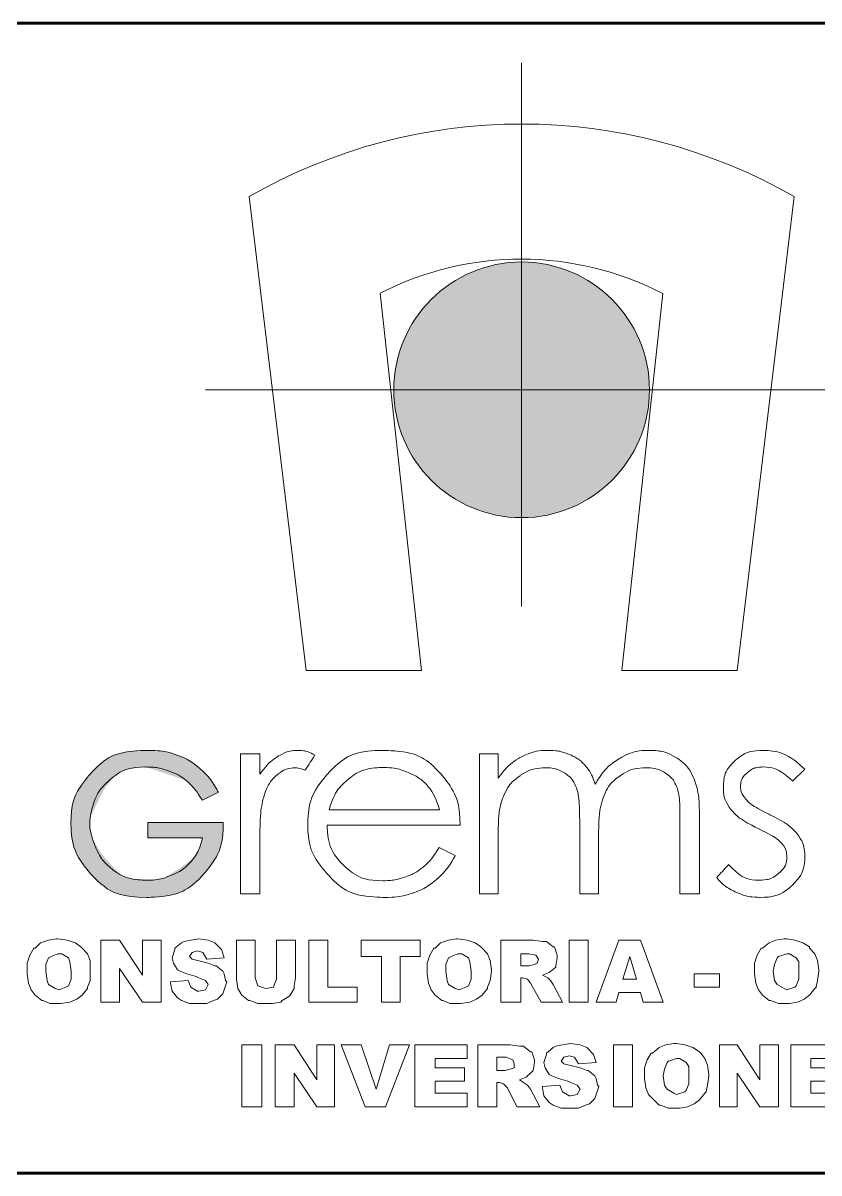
# Model space of a CAD drawing. Header units: inches. Extents: x 140 to 978, y -82 to 38.
# Drawn here: x 972.682 to 974.652, y -8.697 to -5.851 of the extents above; entities that cross this region are included whole.
import ezdxf

# ---------------------------------------------------------------- set-up
doc = ezdxf.new("R2010")
doc.units = ezdxf.units.IN
doc.header["$MEASUREMENT"] = 0
doc.layers.add('UNSAAC- ROTULO', color=7, linetype='Continuous', lineweight=60)
doc.layers.add('UNSAAC-TEXTOS', color=250, linetype='Continuous', lineweight=0)

msp = doc.modelspace()

# ---------------------------------------------------------------- hatches: boundary and pattern name
at = {"layer": 'UNSAAC-TEXTOS'}
h = msp.add_hatch(color=252, dxfattribs=at)
h.dxf.hatch_style = 1
edge = h.paths.add_edge_path()
edge.add_arc((973.9162, -6.7589), 0.3164, 0, 360)
h = msp.add_hatch(color=86, dxfattribs=at)
h.dxf.hatch_style = 1
edge = h.paths.add_edge_path()
edge.add_spline(control_points=[(972.9005, -7.6666), (972.8956, -7.669), (972.8906, -7.672), (972.8854, -7.6757)], knot_values=[0.18875, 0.18875, 0.18875, 0.18875, 0.1925, 0.1925, 0.1925, 0.1925], degree=3, periodic=0)
edge.add_spline(control_points=[(972.8854, -7.6757), (972.8784, -7.6805), (972.8712, -7.6866), (972.8634, -7.6942)], knot_values=[0.1925, 0.1925, 0.1925, 0.1925, 0.1975, 0.1975, 0.1975, 0.1975], degree=3, periodic=0)
edge.add_spline(control_points=[(972.8634, -7.6942), (972.8595, -7.698), (972.8554, -7.7022), (972.8512, -7.7068), (972.8512, -7.7068), (972.8502, -7.708), (972.8484, -7.71)], knot_values=[0.1975, 0.1975, 0.1975, 0.1975, 0.2, 0.2, 0.2, 0.205, 0.205, 0.205, 0.205], degree=3, periodic=0)
edge.add_spline(control_points=[(972.8484, -7.71), (972.8466, -7.7121), (972.8442, -7.715), (972.8413, -7.7185)], knot_values=[0.205, 0.205, 0.205, 0.205, 0.21, 0.21, 0.21, 0.21], degree=3, periodic=0)
edge.add_spline(control_points=[(972.8413, -7.7185), (972.8384, -7.7221), (972.8351, -7.7262), (972.8317, -7.7307)], knot_values=[0.21, 0.21, 0.21, 0.21, 0.215, 0.215, 0.215, 0.215], degree=3, periodic=0)
edge.add_spline(control_points=[(972.8317, -7.7307), (972.8284, -7.7352), (972.8233, -7.7425), (972.8188, -7.75), (972.8173, -7.7525)], knot_values=[0.215, 0.215, 0.215, 0.215, 0.22, 0.2225, 0.2225, 0.2225, 0.2225], degree=3, periodic=0)
edge.add_spline(control_points=[(972.8173, -7.7525), (972.8145, -7.7576), (972.8119, -7.763), (972.8097, -7.769)], knot_values=[0.2225, 0.2225, 0.2225, 0.2225, 0.2275, 0.2275, 0.2275, 0.2275], degree=3, periodic=0)
edge.add_spline(control_points=[(972.8097, -7.769), (972.8074, -7.775), (972.8056, -7.7817), (972.8042, -7.7893)], knot_values=[0.2275, 0.2275, 0.2275, 0.2275, 0.2325, 0.2325, 0.2325, 0.2325], degree=3, periodic=0)
edge.add_spline(control_points=[(972.8042, -7.7893), (972.8027, -7.797), (972.8017, -7.8058), (972.8012, -7.8159)], knot_values=[0.2325, 0.2325, 0.2325, 0.2325, 0.2375, 0.2375, 0.2375, 0.2375], degree=3, periodic=0)
edge.add_spline(control_points=[(972.8012, -7.8159), (972.801, -7.821), (972.8008, -7.8264), (972.8008, -7.8322), (972.8008, -7.8322), (972.8008, -7.8336), (972.8009, -7.836)], knot_values=[0.2375, 0.2375, 0.2375, 0.2375, 0.24, 0.24, 0.24, 0.245, 0.245, 0.245, 0.245], degree=3, periodic=0)
edge.add_spline(control_points=[(972.8009, -7.836), (972.801, -7.8383), (972.8011, -7.8417), (972.8013, -7.8458)], knot_values=[0.245, 0.245, 0.245, 0.245, 0.25, 0.25, 0.25, 0.25], degree=3, periodic=0)
edge.add_spline(control_points=[(972.8013, -7.8458), (972.8015, -7.8498), (972.8019, -7.8545), (972.8024, -7.8595)], knot_values=[0.25, 0.25, 0.25, 0.25, 0.255, 0.255, 0.255, 0.255], degree=3, periodic=0)
edge.add_spline(control_points=[(972.8024, -7.8595), (972.8029, -7.8645), (972.8039, -7.8724), (972.8054, -7.8801), (972.806, -7.8827)], knot_values=[0.255, 0.255, 0.255, 0.255, 0.26, 0.2625, 0.2625, 0.2625, 0.2625], degree=3, periodic=0)
edge.add_spline(control_points=[(972.806, -7.8827), (972.8071, -7.8879), (972.8087, -7.8931), (972.8109, -7.8986)], knot_values=[0.2625, 0.2625, 0.2625, 0.2625, 0.2675, 0.2675, 0.2675, 0.2675], degree=3, periodic=0)
edge.add_spline(control_points=[(972.8109, -7.8986), (972.8131, -7.9041), (972.8159, -7.91), (972.8196, -7.9163)], knot_values=[0.2675, 0.2675, 0.2675, 0.2675, 0.2725, 0.2725, 0.2725, 0.2725], degree=3, periodic=0)
edge.add_spline(control_points=[(972.8196, -7.9163), (972.8234, -7.9227), (972.828, -7.9296), (972.8339, -7.9374)], knot_values=[0.2725, 0.2725, 0.2725, 0.2725, 0.2775, 0.2775, 0.2775, 0.2775], degree=3, periodic=0)
edge.add_spline(control_points=[(972.8339, -7.9374), (972.8368, -7.9412), (972.84, -7.9453), (972.8436, -7.9496), (972.8436, -7.9496), (972.8447, -7.9509), (972.8467, -7.9532)], knot_values=[0.2775, 0.2775, 0.2775, 0.2775, 0.28, 0.28, 0.28, 0.285, 0.285, 0.285, 0.285], degree=3, periodic=0)
edge.add_spline(control_points=[(972.8467, -7.9532), (972.8508, -7.9578), (972.8584, -7.9662), (972.8677, -7.9749)], knot_values=[0.285, 0.285, 0.285, 0.285, 0.295, 0.295, 0.295, 0.295], degree=3, periodic=0)
edge.add_spline(control_points=[(972.8677, -7.9749), (972.8723, -7.9792), (972.8799, -7.9859), (972.888, -7.9918), (972.8908, -7.9936)], knot_values=[0.295, 0.295, 0.295, 0.295, 0.3, 0.3025, 0.3025, 0.3025, 0.3025], degree=3, periodic=0)
edge.add_spline(control_points=[(972.8908, -7.9936), (972.895, -7.9964), (972.8994, -7.999), (972.9043, -8.0014)], knot_values=[0.3025, 0.3025, 0.3025, 0.3025, 0.30625, 0.30625, 0.30625, 0.30625], degree=3, periodic=0)
edge.add_spline(control_points=[(972.9043, -8.0014), (972.9076, -8.0029), (972.9111, -8.0044), (972.9149, -8.0057)], knot_values=[0.30625, 0.30625, 0.30625, 0.30625, 0.30875, 0.30875, 0.30875, 0.30875], degree=3, periodic=0)
edge.add_spline(control_points=[(972.9149, -8.0057), (972.9205, -8.0077), (972.9268, -8.0094), (972.9339, -8.0108)], knot_values=[0.30875, 0.30875, 0.30875, 0.30875, 0.3125, 0.3125, 0.3125, 0.3125], degree=3, periodic=0)
edge.add_spline(control_points=[(972.9339, -8.0108), (972.9434, -8.0126), (972.9543, -8.0139), (972.9673, -8.0146)], knot_values=[0.3125, 0.3125, 0.3125, 0.3125, 0.3175, 0.3175, 0.3175, 0.3175], degree=3, periodic=0)
edge.add_spline(control_points=[(972.9673, -8.0146), (972.9738, -8.0149), (972.9808, -8.0151), (972.9884, -8.0151), (972.9884, -8.0151), (972.9903, -8.0151), (972.9937, -8.015)], knot_values=[0.3175, 0.3175, 0.3175, 0.3175, 0.32, 0.32, 0.32, 0.325, 0.325, 0.325, 0.325], degree=3, periodic=0)
edge.add_spline(control_points=[(972.9937, -8.015), (973.0004, -8.0148), (973.0127, -8.0143), (973.0264, -8.0127)], knot_values=[0.325, 0.325, 0.325, 0.325, 0.335, 0.335, 0.335, 0.335], degree=3, periodic=0)
edge.add_spline(control_points=[(973.0264, -8.0127), (973.0333, -8.0119), (973.0441, -8.0104), (973.0545, -8.008), (973.0579, -8.0071)], knot_values=[0.335, 0.335, 0.335, 0.335, 0.34, 0.3425, 0.3425, 0.3425, 0.3425], degree=3, periodic=0)
edge.add_spline(control_points=[(973.0579, -8.0071), (973.0631, -8.0057), (973.0682, -8.004), (973.0733, -8.0017)], knot_values=[0.3425, 0.3425, 0.3425, 0.3425, 0.34625, 0.34625, 0.34625, 0.34625], degree=3, periodic=0)
edge.add_spline(control_points=[(973.0733, -8.0017), (973.0768, -8.0003), (973.0803, -7.9986), (973.0838, -7.9966)], knot_values=[0.34625, 0.34625, 0.34625, 0.34625, 0.34875, 0.34875, 0.34875, 0.34875], degree=3, periodic=0)
edge.add_spline(control_points=[(973.0838, -7.9966), (973.0891, -7.9936), (973.0945, -7.99), (973.1002, -7.9856)], knot_values=[0.34875, 0.34875, 0.34875, 0.34875, 0.3525, 0.3525, 0.3525, 0.3525], degree=3, periodic=0)
edge.add_spline(control_points=[(973.1002, -7.9856), (973.1077, -7.9797), (973.1156, -7.9724), (973.1242, -7.9632)], knot_values=[0.3525, 0.3525, 0.3525, 0.3525, 0.3575, 0.3575, 0.3575, 0.3575], degree=3, periodic=0)
edge.add_spline(control_points=[(973.1242, -7.9632), (973.1285, -7.9586), (973.1329, -7.9535), (973.1376, -7.9479), (973.1376, -7.9479), (973.1384, -7.9469), (973.1398, -7.9452)], knot_values=[0.3575, 0.3575, 0.3575, 0.3575, 0.36, 0.36, 0.36, 0.365, 0.365, 0.365, 0.365], degree=3, periodic=0)
edge.add_spline(control_points=[(973.1398, -7.9452), (973.1426, -7.9417), (973.1476, -7.9351), (973.1529, -7.9271)], knot_values=[0.365, 0.365, 0.365, 0.365, 0.375, 0.375, 0.375, 0.375], degree=3, periodic=0)
edge.add_spline(control_points=[(973.1529, -7.9271), (973.1556, -7.9232), (973.1596, -7.9167), (973.1632, -7.9099), (973.1643, -7.9076)], knot_values=[0.375, 0.375, 0.375, 0.375, 0.38, 0.3825, 0.3825, 0.3825, 0.3825], degree=3, periodic=0)
edge.add_spline(control_points=[(973.1643, -7.9076), (973.1666, -7.9029), (973.1687, -7.898), (973.1704, -7.8923)], knot_values=[0.3825, 0.3825, 0.3825, 0.3825, 0.3875, 0.3875, 0.3875, 0.3875], degree=3, periodic=0)
edge.add_spline(control_points=[(973.1704, -7.8923), (973.1722, -7.8866), (973.1737, -7.8801), (973.1749, -7.8726)], knot_values=[0.3875, 0.3875, 0.3875, 0.3875, 0.3925, 0.3925, 0.3925, 0.3925], degree=3, periodic=0)
edge.add_spline(control_points=[(973.1749, -7.8726), (973.1761, -7.865), (973.177, -7.8563), (973.1775, -7.8461)], knot_values=[0.3925, 0.3925, 0.3925, 0.3925, 0.3975, 0.3975, 0.3975, 0.3975], degree=3, periodic=0)
edge.add_spline(control_points=[(973.1775, -7.8461), (973.1777, -7.841), (973.1779, -7.8355), (973.1779, -7.8296)], knot_values=[0.3975, 0.3975, 0.3975, 0.3975, 0.4, 0.4, 0.4, 0.4], degree=3, periodic=0)
edge.add_spline(control_points=[(973.1779, -7.8296), (973.1779, -7.8296), (973.1779, -7.8296), (972.991, -7.8296), (972.991, -7.8296)], knot_values=[0.4, 0.4, 0.4, 0.4, 0.42, 0.44, 0.44, 0.44, 0.44], degree=3, periodic=0)
edge.add_spline(control_points=[(972.991, -7.8296), (972.991, -7.8296), (972.991, -7.8296), (972.991, -7.8681), (972.991, -7.8681)], knot_values=[0.44, 0.44, 0.44, 0.44, 0.46, 0.48, 0.48, 0.48, 0.48], degree=3, periodic=0)
edge.add_spline(control_points=[(972.991, -7.8681), (972.991, -7.8681), (972.991, -7.8681), (973.1265, -7.8681), (973.1265, -7.8681), (973.1265, -7.8681), (973.1257, -7.8711), (973.1244, -7.8754)], knot_values=[0.48, 0.48, 0.48, 0.48, 0.5, 0.52, 0.52, 0.52, 0.53, 0.53, 0.53, 0.53], degree=3, periodic=0)
edge.add_spline(control_points=[(973.1195, -7.8908), (973.1214, -7.8854), (973.1232, -7.8798), (973.1244, -7.8754)], knot_values=[0.53, 0.53, 0.53, 0.53, 0.54, 0.54, 0.54, 0.54], degree=3, periodic=0)
edge.add_spline(control_points=[(973.1068, -7.9153), (973.1111, -7.9092), (973.1141, -7.9039), (973.1164, -7.8986)], knot_values=[0.545, 0.545, 0.545, 0.545, 0.555, 0.555, 0.555, 0.555], degree=3, periodic=0)
edge.add_spline(control_points=[(973.0991, -7.9252), (973.1021, -7.9216), (973.1046, -7.9183), (973.1068, -7.9153)], knot_values=[0.555, 0.555, 0.555, 0.555, 0.56, 0.56, 0.56, 0.56], degree=3, periodic=0)
edge.add_spline(control_points=[(973.0451, -7.9622), (973.0488, -7.9607), (973.0513, -7.9596), (973.0513, -7.9596), (973.0711, -7.9509), (973.087, -7.9394), (973.0991, -7.9252), (973.0991, -7.9252)], knot_values=[0.56, 0.56, 0.56, 0.56, 0.57, 0.57, 0.57, 0.59, 0.61, 0.61, 0.61, 0.61], degree=3, periodic=0)
edge.add_spline(control_points=[(973.0313, -7.9672), (973.0364, -7.9656), (973.0414, -7.9637), (973.0451, -7.9622)], knot_values=[0.61, 0.61, 0.61, 0.61, 0.62, 0.62, 0.62, 0.62], degree=3, periodic=0)
edge.add_spline(control_points=[(973.0145, -7.9711), (973.0178, -7.9707), (973.0207, -7.9701), (973.0235, -7.9694)], knot_values=[0.625, 0.625, 0.625, 0.625, 0.63, 0.63, 0.63, 0.63], degree=3, periodic=0)
edge.add_spline(control_points=[(972.978, -7.9723), (972.9845, -7.9726), (972.989, -7.9726), (972.989, -7.9726), (972.9945, -7.9726), (972.9992, -7.9725), (973.0034, -7.9722)], knot_values=[0.635, 0.635, 0.635, 0.635, 0.645, 0.645, 0.645, 0.65, 0.65, 0.65, 0.65], degree=3, periodic=0)
edge.add_spline(control_points=[(972.9481, -7.9687), (972.9502, -7.9692), (972.9605, -7.9711), (972.9714, -7.972), (972.978, -7.9723)], knot_values=[0.65, 0.65, 0.65, 0.65, 0.6525, 0.6625, 0.6625, 0.6625, 0.6625], degree=3, periodic=0)
edge.add_spline(control_points=[(972.9355, -7.965), (972.9398, -7.9667), (972.944, -7.9678), (972.9481, -7.9687)], knot_values=[0.6625, 0.6625, 0.6625, 0.6625, 0.6675, 0.6675, 0.6675, 0.6675], degree=3, periodic=0)
edge.add_spline(control_points=[(972.9217, -7.9583), (972.9266, -7.9611), (972.9311, -7.9633), (972.9355, -7.965)], knot_values=[0.6675, 0.6675, 0.6675, 0.6675, 0.6725, 0.6725, 0.6725, 0.6725], degree=3, periodic=0)
edge.add_spline(control_points=[(972.9056, -7.9473), (972.9114, -7.9518), (972.9167, -7.9554), (972.9217, -7.9583)], knot_values=[0.6725, 0.6725, 0.6725, 0.6725, 0.6775, 0.6775, 0.6775, 0.6775], degree=3, periodic=0)
edge.add_spline(control_points=[(972.8614, -7.89), (972.8622, -7.8919), (972.8627, -7.893), (972.8627, -7.893), (972.8715, -7.9127), (972.8827, -7.9283), (972.8964, -7.9399), (972.8964, -7.9399)], knot_values=[0.68, 0.68, 0.68, 0.68, 0.685, 0.685, 0.685, 0.705, 0.725, 0.725, 0.725, 0.725], degree=3, periodic=0)
edge.add_spline(control_points=[(972.8544, -7.8708), (972.8571, -7.8792), (972.8599, -7.8862), (972.8614, -7.89)], knot_values=[0.725, 0.725, 0.725, 0.725, 0.735, 0.735, 0.735, 0.735], degree=3, periodic=0)
edge.add_spline(control_points=[(972.849, -7.8506), (972.8495, -7.853), (972.851, -7.8599), (972.853, -7.8667), (972.8544, -7.8708)], knot_values=[0.735, 0.735, 0.735, 0.735, 0.7375, 0.7425, 0.7425, 0.7425, 0.7425], degree=3, periodic=0)
edge.add_spline(control_points=[(972.8473, -7.8357), (972.8474, -7.8383), (972.8476, -7.8409), (972.8479, -7.8434)], knot_values=[0.745, 0.745, 0.745, 0.745, 0.7475, 0.7475, 0.7475, 0.7475], degree=3, periodic=0)
edge.add_spline(control_points=[(972.8481, -7.8182), (972.8473, -7.8246), (972.8471, -7.8303), (972.8473, -7.8357)], knot_values=[0.7475, 0.7475, 0.7475, 0.7475, 0.7525, 0.7525, 0.7525, 0.7525], degree=3, periodic=0)
edge.add_spline(control_points=[(972.8525, -7.7968), (972.8503, -7.8047), (972.849, -7.8118), (972.8481, -7.8182)], knot_values=[0.7525, 0.7525, 0.7525, 0.7525, 0.7575, 0.7575, 0.7575, 0.7575], degree=3, periodic=0)
edge.add_spline(control_points=[(972.8918, -7.7288), (972.8903, -7.7302), (972.8895, -7.731), (972.8895, -7.731), (972.874, -7.7461), (972.8629, -7.7639), (972.8563, -7.7842), (972.8563, -7.7842)], knot_values=[0.76, 0.76, 0.76, 0.76, 0.765, 0.765, 0.765, 0.785, 0.805, 0.805, 0.805, 0.805], degree=3, periodic=0)
edge.add_spline(control_points=[(972.9068, -7.7161), (972.9002, -7.7212), (972.8947, -7.7261), (972.8918, -7.7288)], knot_values=[0.805, 0.805, 0.805, 0.805, 0.815, 0.815, 0.815, 0.815], degree=3, periodic=0)
edge.add_spline(control_points=[(972.923, -7.705), (972.921, -7.7061), (972.9155, -7.7096), (972.9101, -7.7135), (972.9068, -7.7161)], knot_values=[0.815, 0.815, 0.815, 0.815, 0.8175, 0.8225, 0.8225, 0.8225, 0.8225], degree=3, periodic=0)
edge.add_spline(control_points=[(972.9356, -7.6992), (972.9309, -7.7009), (972.9268, -7.7028), (972.923, -7.705)], knot_values=[0.8225, 0.8225, 0.8225, 0.8225, 0.8275, 0.8275, 0.8275, 0.8275], degree=3, periodic=0)
edge.add_spline(control_points=[(972.9517, -7.695), (972.9456, -7.6961), (972.9403, -7.6975), (972.9356, -7.6992)], knot_values=[0.8275, 0.8275, 0.8275, 0.8275, 0.8325, 0.8325, 0.8325, 0.8325], degree=3, periodic=0)
edge.add_spline(control_points=[(972.9733, -7.6927), (972.965, -7.6931), (972.9579, -7.6939), (972.9517, -7.695)], knot_values=[0.8325, 0.8325, 0.8325, 0.8325, 0.8375, 0.8375, 0.8375, 0.8375], degree=3, periodic=0)
edge.add_spline(control_points=[(972.9868, -7.6924), (972.9819, -7.6924), (972.9775, -7.6925), (972.9733, -7.6927)], knot_values=[0.8375, 0.8375, 0.8375, 0.8375, 0.84, 0.84, 0.84, 0.84], degree=3, periodic=0)
edge.add_spline(control_points=[(973.0411, -7.7016), (973.0235, -7.6955), (973.0054, -7.6924), (972.9868, -7.6924), (972.9868, -7.6924)], knot_values=[0.84, 0.84, 0.84, 0.84, 0.86, 0.88, 0.88, 0.88, 0.88], degree=3, periodic=0)
edge.add_spline(control_points=[(973.0861, -7.7259), (973.0737, -7.7157), (973.0587, -7.7077), (973.0411, -7.7016), (973.0411, -7.7016)], knot_values=[0.88, 0.88, 0.88, 0.88, 0.9, 0.92, 0.92, 0.92, 0.92], degree=3, periodic=0)
edge.add_spline(control_points=[(973.0861, -7.7259), (973.0861, -7.7259), (973.0984, -7.736), (973.1118, -7.7522), (973.126, -7.7747)], knot_values=[0.92, 0.92, 0.92, 0.92, 0.96, 1, 1, 1, 1], degree=3, periodic=0)
edge.add_spline(control_points=[(973.126, -7.7747), (973.126, -7.7747), (973.1359, -7.7698), (973.1458, -7.7648)], knot_values=[0, 0, 0, 0, 0.02, 0.02, 0.02, 0.02], degree=3, periodic=0)
edge.add_spline(control_points=[(973.1458, -7.7648), (973.1557, -7.7599), (973.1656, -7.7549), (973.1656, -7.7549), (973.1656, -7.7549), (973.164, -7.7519), (973.1614, -7.7475)], knot_values=[0.02, 0.02, 0.02, 0.02, 0.04, 0.04, 0.04, 0.05, 0.05, 0.05, 0.05], degree=3, periodic=0)
edge.add_spline(control_points=[(973.1614, -7.7475), (973.1589, -7.7432), (973.1556, -7.7375), (973.1521, -7.732)], knot_values=[0.05, 0.05, 0.05, 0.05, 0.06, 0.06, 0.06, 0.06], degree=3, periodic=0)
edge.add_spline(control_points=[(973.1521, -7.732), (973.1503, -7.7293), (973.1485, -7.7266), (973.1466, -7.724)], knot_values=[0.06, 0.06, 0.06, 0.06, 0.065, 0.065, 0.065, 0.065], degree=3, periodic=0)
edge.add_spline(control_points=[(973.1466, -7.724), (973.1446, -7.7213), (973.1425, -7.7186), (973.1401, -7.7158)], knot_values=[0.065, 0.065, 0.065, 0.065, 0.07, 0.07, 0.07, 0.07], degree=3, periodic=0)
edge.add_spline(control_points=[(973.1401, -7.7158), (973.1376, -7.7129), (973.1349, -7.71), (973.1317, -7.7068)], knot_values=[0.07, 0.07, 0.07, 0.07, 0.075, 0.075, 0.075, 0.075], degree=3, periodic=0)
edge.add_spline(control_points=[(973.1317, -7.7068), (973.1285, -7.7037), (973.1248, -7.7003), (973.1206, -7.6966), (973.1206, -7.6966), (973.1184, -7.6947), (973.1152, -7.6921)], knot_values=[0.075, 0.075, 0.075, 0.075, 0.08, 0.08, 0.08, 0.09, 0.09, 0.09, 0.09], degree=3, periodic=0)
edge.add_spline(control_points=[(973.1152, -7.6921), (973.1119, -7.6894), (973.1075, -7.686), (973.103, -7.6827)], knot_values=[0.09, 0.09, 0.09, 0.09, 0.1, 0.1, 0.1, 0.1], degree=3, periodic=0)
edge.add_spline(control_points=[(973.103, -7.6827), (973.1008, -7.6811), (973.0985, -7.6795), (973.096, -7.678)], knot_values=[0.1, 0.1, 0.1, 0.1, 0.105, 0.105, 0.105, 0.105], degree=3, periodic=0)
edge.add_spline(control_points=[(973.096, -7.678), (973.091, -7.6748), (973.0852, -7.6717), (973.0771, -7.6683)], knot_values=[0.105, 0.105, 0.105, 0.105, 0.115, 0.115, 0.115, 0.115], degree=3, periodic=0)
edge.add_spline(control_points=[(973.0771, -7.6683), (973.0731, -7.6666), (973.0685, -7.6648), (973.0632, -7.6628), (973.0632, -7.6628), (973.0605, -7.6619), (973.0564, -7.6605)], knot_values=[0.115, 0.115, 0.115, 0.115, 0.12, 0.12, 0.12, 0.13, 0.13, 0.13, 0.13], degree=3, periodic=0)
edge.add_spline(control_points=[(973.0564, -7.6605), (973.0524, -7.6592), (973.0468, -7.6575), (973.0412, -7.6561)], knot_values=[0.13, 0.13, 0.13, 0.13, 0.14, 0.14, 0.14, 0.14], degree=3, periodic=0)
edge.add_spline(control_points=[(973.0412, -7.6561), (973.0383, -7.6554), (973.0355, -7.6547), (973.0323, -7.6541)], knot_values=[0.14, 0.14, 0.14, 0.14, 0.145, 0.145, 0.145, 0.145], degree=3, periodic=0)
edge.add_spline(control_points=[(973.0323, -7.6541), (973.026, -7.6529), (973.0187, -7.6521), (973.0086, -7.6516)], knot_values=[0.145, 0.145, 0.145, 0.145, 0.155, 0.155, 0.155, 0.155], degree=3, periodic=0)
edge.add_spline(control_points=[(973.0086, -7.6516), (973.0035, -7.6514), (972.9977, -7.6513), (972.991, -7.6513), (972.991, -7.6513), (972.9891, -7.6513), (972.9859, -7.6514)], knot_values=[0.155, 0.155, 0.155, 0.155, 0.16, 0.16, 0.16, 0.165, 0.165, 0.165, 0.165], degree=3, periodic=0)
edge.add_spline(control_points=[(972.9859, -7.6514), (972.9795, -7.6515), (972.9677, -7.6519), (972.9546, -7.6532)], knot_values=[0.165, 0.165, 0.165, 0.165, 0.175, 0.175, 0.175, 0.175], degree=3, periodic=0)
edge.add_spline(control_points=[(972.9546, -7.6532), (972.9481, -7.6539), (972.9378, -7.6552), (972.928, -7.6571), (972.9248, -7.6579)], knot_values=[0.175, 0.175, 0.175, 0.175, 0.18, 0.1825, 0.1825, 0.1825, 0.1825], degree=3, periodic=0)
edge.add_spline(control_points=[(972.9248, -7.6579), (972.9199, -7.6591), (972.9151, -7.6605), (972.9103, -7.6623)], knot_values=[0.1825, 0.1825, 0.1825, 0.1825, 0.18625, 0.18625, 0.18625, 0.18625], degree=3, periodic=0)
edge.add_spline(control_points=[(972.9103, -7.6623), (972.9071, -7.6635), (972.9038, -7.6649), (972.9005, -7.6666)], knot_values=[0.18625, 0.18625, 0.18625, 0.18625, 0.18875, 0.18875, 0.18875, 0.18875], degree=3, periodic=0)

# ---------------------------------------------------------------- linework, layer by layer
at = {"layer": 'UNSAAC- ROTULO'}
msp.add_lwpolyline([(971.642, -5.851), (976.1903, -5.851), (976.1903, -8.6973), (971.642, -8.6973)], close=True, dxfattribs=at)
at = {"layer": 'UNSAAC-TEXTOS'}
for p, q in [((973.9162, -5.9493), (973.9162, -7.2949)), ((974.6985, -6.7589), (973.1339, -6.7589))]:
    msp.add_line(p, q, dxfattribs=at)
at = {"layer": 'UNSAAC-TEXTOS', "lineweight": 20}
msp.add_lwpolyline([(973.6685, -7.4538), (973.3828, -7.4538), (973.2419, -6.2807, -0.266421), (974.5905, -6.2807), (974.4495, -7.4538), (974.1638, -7.4538), (974.2659, -6.5208, 0.242709), (973.5663, -6.5197), (973.6685, -7.4538)], format="xyb", close=True, dxfattribs=at)
at = {"layer": 'UNSAAC-TEXTOS'}
for points in [[(972.8283, -8.1412), (972.825, -8.1379), (972.8117, -8.1279), (972.7918, -8.1213), (972.7685, -8.1179), (972.7652, -8.1179), (972.7453, -8.1213), (972.7253, -8.1279), (972.712, -8.1412), (972.7087, -8.1412), (972.6987, -8.1578), (972.6921, -8.1777), (972.6921, -8.1977), (972.6921, -8.2043), (972.6954, -8.2276), (972.7021, -8.2442), (972.712, -8.2575), (972.7286, -8.2707), (972.732, -8.2707), (972.7486, -8.2774), (972.7718, -8.2774), (972.7751, -8.2774), (972.7984, -8.2741), (972.815, -8.2674), (972.8283, -8.2575), (972.8416, -8.2408), (972.8416, -8.2375), (972.8482, -8.2209), (972.8482, -8.1977), (972.8482, -8.1943), (972.8482, -8.1711), (972.8416, -8.1545)], [(972.9213, -8.1213), (972.8748, -8.1213), (972.8748, -8.2741), (972.9213, -8.2741), (972.9213, -8.191), (972.9778, -8.2741), (973.0243, -8.2741), (973.0243, -8.1213), (972.9778, -8.1213), (972.9778, -8.2076)], [(973.1605, -8.1844), (973.1571, -8.1844), (973.1405, -8.1777), (973.114, -8.1711), (973.1007, -8.1678), (973.094, -8.1611), (973.1007, -8.1512), (973.114, -8.1478), (973.1273, -8.1512), (973.1372, -8.1678), (973.1804, -8.1644), (973.1738, -8.1445), (973.1605, -8.1312), (973.1571, -8.1279), (973.1405, -8.1213), (973.1173, -8.1179), (973.0974, -8.1213), (973.0807, -8.1246), (973.0741, -8.1279), (973.0575, -8.1412), (973.0575, -8.1445), (973.0509, -8.1644), (973.0542, -8.1777), (973.0641, -8.1943), (973.0708, -8.1977), (973.0874, -8.2043), (973.1106, -8.211), (973.1173, -8.2143), (973.1339, -8.2209), (973.1405, -8.2309), (973.1339, -8.2442), (973.1173, -8.2475), (973.114, -8.2475), (973.0974, -8.2375), (973.0907, -8.2209), (973.0475, -8.2242), (973.0475, -8.2276), (973.0509, -8.2475), (973.0641, -8.2641), (973.0741, -8.2707), (973.094, -8.2774), (973.1173, -8.2774), (973.1372, -8.2774), (973.1538, -8.2707), (973.1638, -8.2674), (973.1771, -8.2541), (973.1804, -8.2442), (973.187, -8.2242), (973.1837, -8.2209), (973.1804, -8.2043), (973.1771, -8.1977)], [(973.2568, -8.1213), (973.2103, -8.1213), (973.2103, -8.2143), (973.2103, -8.2176), (973.2136, -8.2408), (973.2236, -8.2575), (973.2402, -8.2707), (973.2435, -8.2707), (973.2634, -8.2774), (973.2668, -8.2774), (973.2867, -8.2774), (973.3, -8.2774), (973.3199, -8.2741), (973.3232, -8.2707), (973.3398, -8.2608), (973.3432, -8.2575), (973.3531, -8.2408), (973.3531, -8.2342), (973.3565, -8.2143), (973.3565, -8.1213), (973.3099, -8.1213), (973.3099, -8.2143), (973.3099, -8.2176), (973.3033, -8.2342), (973.3033, -8.2375), (973.2834, -8.2408), (973.2634, -8.2342), (973.2568, -8.2143)], [(973.5093, -8.2375), (973.4362, -8.2375), (973.4362, -8.1213), (973.3897, -8.1213), (973.3897, -8.2741), (973.5093, -8.2741)], [(973.6155, -8.1611), (973.6654, -8.1611), (973.6654, -8.1213), (973.5192, -8.1213), (973.5192, -8.1611), (973.569, -8.1611), (973.569, -8.2741), (973.6155, -8.2741)], [(973.8315, -8.1545), (973.8182, -8.1412), (973.8149, -8.1379), (973.8016, -8.1279), (973.7816, -8.1213), (973.7584, -8.1179), (973.7551, -8.1179), (973.7351, -8.1213), (973.7152, -8.1279), (973.7019, -8.1412), (973.6986, -8.1412), (973.6886, -8.1578), (973.682, -8.1777), (973.682, -8.1977), (973.682, -8.2043), (973.6853, -8.2276), (973.6919, -8.2442), (973.7019, -8.2575), (973.7185, -8.2707), (973.7218, -8.2707), (973.7385, -8.2774), (973.7617, -8.2774), (973.765, -8.2774), (973.7883, -8.2741), (973.8049, -8.2674), (973.8182, -8.2575), (973.8315, -8.2408), (973.8315, -8.2375), (973.8381, -8.2209), (973.8414, -8.1977), (973.8414, -8.1943), (973.8381, -8.1711)], [(973.9975, -8.1379), (973.9942, -8.1379), (973.9776, -8.1246), (973.9677, -8.1246), (973.9444, -8.1213), (973.8647, -8.1213), (973.8647, -8.2741), (973.9145, -8.2741), (973.9145, -8.2143), (973.9178, -8.2143), (973.9311, -8.2176), (973.9378, -8.2276), (973.9643, -8.2741), (974.0175, -8.2741), (973.9942, -8.2309), (973.9876, -8.2209), (973.9809, -8.2143), (973.9677, -8.2076), (973.9843, -8.201), (974.0009, -8.1877), (974.0009, -8.1844), (974.0042, -8.1644), (974.0042, -8.1578)], [(974.0806, -8.1213), (974.0341, -8.1213), (974.0341, -8.2741), (974.0806, -8.2741)], [(974.2101, -8.1213), (974.157, -8.1213), (974.1005, -8.2741), (974.1503, -8.2741), (974.157, -8.2508), (974.2101, -8.2508), (974.2168, -8.2741), (974.2666, -8.2741)], [(974.6287, -8.1412), (974.6287, -8.1379), (974.6121, -8.1279), (974.5921, -8.1213), (974.5722, -8.1179), (974.5656, -8.1179), (974.5456, -8.1213), (974.529, -8.1279), (974.5124, -8.1412), (974.5091, -8.1412), (974.4991, -8.1578), (974.4925, -8.1777), (974.4925, -8.1977), (974.4925, -8.2043), (974.4958, -8.2276), (974.5025, -8.2442), (974.5124, -8.2575), (974.529, -8.2707), (974.5323, -8.2707), (974.5523, -8.2774), (974.5722, -8.2774), (974.5789, -8.2774), (974.5988, -8.2741), (974.6154, -8.2674), (974.6287, -8.2575), (974.642, -8.2408), (974.6453, -8.2375), (974.6486, -8.2209), (974.6519, -8.1977), (974.6519, -8.1943), (974.6486, -8.1711), (974.642, -8.1545)], [(972.7685, -8.1545), (972.7785, -8.1545), (972.7951, -8.1644), (972.7984, -8.1744), (972.8017, -8.1977), (972.8017, -8.2176), (972.7951, -8.2342), (972.7884, -8.2375), (972.7718, -8.2442), (972.7619, -8.2408), (972.7453, -8.2309), (972.7419, -8.2209), (972.7386, -8.1977), (972.7386, -8.1811), (972.7453, -8.1644), (972.7519, -8.1611)], [(973.7351, -8.1644), (973.7418, -8.1611), (973.7584, -8.1545), (973.7683, -8.1545), (973.785, -8.1644), (973.7883, -8.1744), (973.7916, -8.1977), (973.7916, -8.2176), (973.785, -8.2342), (973.7783, -8.2375), (973.7617, -8.2442), (973.7517, -8.2408), (973.7351, -8.2309), (973.7318, -8.2209), (973.7285, -8.1977), (973.7285, -8.1811)], [(973.9145, -8.1545), (973.9344, -8.1545), (973.951, -8.1578), (973.9577, -8.1678), (973.9544, -8.1777), (973.9477, -8.1811), (973.9344, -8.1844), (973.9145, -8.1844)], [(974.1836, -8.1611), (974.2002, -8.2176), (974.167, -8.2176)], [(974.5789, -8.1545), (974.5955, -8.1644), (974.6021, -8.1744), (974.6021, -8.1977), (974.6021, -8.2176), (974.5955, -8.2342), (974.5921, -8.2375), (974.5722, -8.2442), (974.5656, -8.2408), (974.549, -8.2309), (974.5423, -8.2209), (974.539, -8.1977), (974.5423, -8.1811), (974.549, -8.1644), (974.5523, -8.1611), (974.5722, -8.1545)], [(974.4061, -8.2043), (974.343, -8.2043), (974.343, -8.2375), (974.4061, -8.2375)], [(973.2734, -8.3804), (973.2236, -8.3804), (973.2236, -8.5332), (973.2734, -8.5332)], [(973.3531, -8.3804), (973.3066, -8.3804), (973.3066, -8.5332), (973.3531, -8.5332), (973.3531, -8.4501), (973.4096, -8.5332), (973.4528, -8.5332), (973.4528, -8.3804), (973.4096, -8.3804), (973.4096, -8.4667)], [(973.5192, -8.3804), (973.4694, -8.3804), (973.5292, -8.5332), (973.579, -8.5332), (973.6388, -8.3804), (973.589, -8.3804), (973.5558, -8.49)], [(973.775, -8.4368), (973.7019, -8.4368), (973.7019, -8.4136), (973.7816, -8.4136), (973.7816, -8.3804), (973.6521, -8.3804), (973.6521, -8.5332), (973.7816, -8.5332), (973.7816, -8.4999), (973.7019, -8.4999), (973.7019, -8.47), (973.775, -8.47)], [(973.9211, -8.3837), (973.9112, -8.3837), (973.8879, -8.3804), (973.8082, -8.3804), (973.8082, -8.5332), (973.8547, -8.5332), (973.8547, -8.4734), (973.8614, -8.4734), (973.8713, -8.4767), (973.8813, -8.4867), (973.9045, -8.5332), (973.961, -8.5332), (973.9378, -8.49), (973.9311, -8.48), (973.9211, -8.4734), (973.9112, -8.4667), (973.9278, -8.4601), (973.9411, -8.4468), (973.9444, -8.4435), (973.9477, -8.4235), (973.9477, -8.4169), (973.9411, -8.397), (973.9378, -8.397)], [(974.0806, -8.4435), (974.0773, -8.4435), (974.0607, -8.4368), (974.0341, -8.4302), (974.0208, -8.4269), (974.0142, -8.4202), (974.0208, -8.4103), (974.0341, -8.4069), (974.0474, -8.4103), (974.0573, -8.4269), (974.1005, -8.4235), (974.0939, -8.4036), (974.0806, -8.3903), (974.0773, -8.387), (974.0607, -8.3804), (974.0374, -8.377), (974.0175, -8.3804), (974.0009, -8.3837), (973.9942, -8.387), (973.9776, -8.4003), (973.9776, -8.4036), (973.971, -8.4235), (973.9743, -8.4368), (973.9843, -8.4534), (973.9909, -8.4568), (974.0075, -8.4634), (974.0308, -8.47), (974.0374, -8.4734), (974.054, -8.48), (974.0607, -8.49), (974.054, -8.5033), (974.0374, -8.5066), (974.0341, -8.5066), (974.0175, -8.4966), (974.0108, -8.48), (973.9677, -8.4833), (973.9677, -8.4867), (973.971, -8.5066), (973.9843, -8.5232), (973.9942, -8.5298), (974.0142, -8.5365), (974.0374, -8.5365), (974.0573, -8.5365), (974.0739, -8.5298), (974.0839, -8.5265), (974.0972, -8.5132), (974.1005, -8.5033), (974.1072, -8.4833), (974.1038, -8.48), (974.1005, -8.4634), (974.0972, -8.4568)], [(974.1902, -8.3804), (974.1437, -8.3804), (974.1437, -8.5332), (974.1902, -8.5332)], [(974.3563, -8.397), (974.3397, -8.387), (974.3198, -8.3804), (974.2998, -8.377), (974.2932, -8.377), (974.2733, -8.3804), (974.2566, -8.387), (974.24, -8.4003), (974.2367, -8.4003), (974.2267, -8.4169), (974.2201, -8.4368), (974.2201, -8.4568), (974.2201, -8.4634), (974.2234, -8.4867), (974.2301, -8.5033), (974.2434, -8.5166), (974.2566, -8.5298), (974.26, -8.5298), (974.2799, -8.5365), (974.2998, -8.5365), (974.3065, -8.5365), (974.3264, -8.5332), (974.343, -8.5265), (974.3563, -8.5166), (974.3696, -8.4999), (974.3729, -8.4966), (974.3762, -8.48), (974.3795, -8.4568), (974.3795, -8.4534), (974.3762, -8.4302), (974.3696, -8.4136), (974.3596, -8.4003)], [(974.4493, -8.3804), (974.4061, -8.3804), (974.4061, -8.5332), (974.4493, -8.5332), (974.4493, -8.4501), (974.5058, -8.5332), (974.5523, -8.5332), (974.5523, -8.3804), (974.5058, -8.3804), (974.5058, -8.4667)], [(974.7117, -8.3804), (974.5822, -8.3804), (974.5822, -8.5332), (974.7117, -8.5332), (974.7117, -8.4999), (974.632, -8.4999), (974.632, -8.47), (974.7051, -8.47), (974.7051, -8.4368), (974.632, -8.4368), (974.632, -8.4136), (974.7117, -8.4136)], [(973.8946, -8.4169), (973.8979, -8.4269), (973.8979, -8.4368), (973.8879, -8.4402), (973.8746, -8.4435), (973.8547, -8.4435), (973.8547, -8.4103), (973.878, -8.4103)], [(974.3231, -8.4235), (974.3297, -8.4335), (974.3297, -8.4568), (974.3297, -8.4767), (974.3231, -8.4933), (974.3198, -8.4966), (974.2998, -8.5033), (974.2932, -8.4999), (974.2766, -8.49), (974.2699, -8.48), (974.2666, -8.4568), (974.2699, -8.4402), (974.2766, -8.4235), (974.2799, -8.4202), (974.2998, -8.4136), (974.3065, -8.4136)]]:
    msp.add_lwpolyline(points, close=True, dxfattribs=at)
msp.add_circle((973.9162, -6.7589), 0.3164, dxfattribs=at)
at = {"layer": 'UNSAAC-TEXTOS', "color": 86}
msp.add_open_spline([(973.126, -7.7747), (973.126, -7.7747), (973.1656, -7.7549), (973.1656, -7.7549), (973.1656, -7.7549), (973.1526, -7.7309), (973.1376, -7.7114), (973.1206, -7.6966), (973.1206, -7.6966), (973.1035, -7.6819), (973.0845, -7.6706), (973.0632, -7.6628), (973.0632, -7.6628), (973.0418, -7.6551), (973.0178, -7.6513), (972.991, -7.6513), (972.991, -7.6513), (972.9313, -7.6513), (972.8848, -7.6698), (972.8512, -7.7068), (972.8512, -7.7068), (972.8176, -7.7438), (972.8008, -7.7856), (972.8008, -7.8322), (972.8008, -7.8322), (972.8008, -7.8761), (972.8151, -7.9153), (972.8436, -7.9496), (972.8436, -7.9496), (972.8796, -7.9932), (972.9279, -8.0151), (972.9884, -8.0151), (972.9884, -8.0151), (973.0506, -8.0151), (973.1004, -7.9927), (973.1376, -7.9479), (973.1376, -7.9479), (973.164, -7.9164), (973.1775, -7.877), (973.1779, -7.8296), (973.1779, -7.8296), (973.1779, -7.8296), (972.991, -7.8296), (972.991, -7.8296), (972.991, -7.8296), (972.991, -7.8296), (972.991, -7.8681), (972.991, -7.8681), (972.991, -7.8681), (972.991, -7.8681), (973.1265, -7.8681), (973.1265, -7.8681), (973.1265, -7.8681), (973.1202, -7.892), (973.1111, -7.9109), (973.0991, -7.9252), (973.0991, -7.9252), (973.087, -7.9394), (973.0711, -7.9509), (973.0513, -7.9596), (973.0513, -7.9596), (973.0315, -7.9683), (973.0108, -7.9726), (972.989, -7.9726), (972.989, -7.9726), (972.953, -7.9726), (972.9222, -7.9618), (972.8964, -7.9399), (972.8964, -7.9399), (972.8827, -7.9283), (972.8715, -7.9127), (972.8627, -7.893), (972.8627, -7.893), (972.8475, -7.8588), (972.8446, -7.8197), (972.8563, -7.7842), (972.8563, -7.7842), (972.8629, -7.7639), (972.874, -7.7461), (972.8895, -7.731), (972.8895, -7.731), (972.9158, -7.7053), (972.9482, -7.6924), (972.9868, -7.6924), (972.9868, -7.6924), (973.0054, -7.6924), (973.0235, -7.6955), (973.0411, -7.7016), (973.0411, -7.7016), (973.0587, -7.7077), (973.0737, -7.7157), (973.0861, -7.7259), (973.0861, -7.7259), (973.0984, -7.736), (973.1118, -7.7522), (973.126, -7.7747)], degree=3, knots=[0, 0, 0, 0, 0.04, 0.04, 0.04, 0.06, 0.08, 0.08, 0.08, 0.1, 0.12, 0.12, 0.12, 0.14, 0.16, 0.16, 0.16, 0.18, 0.2, 0.2, 0.2, 0.22, 0.24, 0.24, 0.24, 0.26, 0.28, 0.28, 0.28, 0.3, 0.32, 0.32, 0.32, 0.34, 0.36, 0.36, 0.36, 0.38, 0.4, 0.4, 0.4, 0.42, 0.44, 0.44, 0.44, 0.46, 0.48, 0.48, 0.48, 0.5, 0.52, 0.52, 0.52, 0.54, 0.56, 0.56, 0.56, 0.58, 0.6, 0.6, 0.6, 0.62, 0.64, 0.64, 0.64, 0.66, 0.68, 0.68, 0.68, 0.7, 0.72, 0.72, 0.72, 0.74, 0.76, 0.76, 0.76, 0.78, 0.8, 0.8, 0.8, 0.82, 0.84, 0.84, 0.84, 0.86, 0.88, 0.88, 0.88, 0.9, 0.92, 0.92, 0.92, 0.96, 1, 1, 1, 1], dxfattribs=at)
at = {"layer": 'UNSAAC-TEXTOS'}
for points, knots in [([(973.2203, -7.6598), (973.2203, -7.6598), (973.2683, -7.6598), (973.2683, -7.6598), (973.2683, -7.6598), (973.2683, -7.6598), (973.2683, -7.7105), (973.2683, -7.7105), (973.2683, -7.7105), (973.2826, -7.6905), (973.2977, -7.6757), (973.3135, -7.6659), (973.3135, -7.6659), (973.3294, -7.6562), (973.346, -7.6513), (973.3631, -7.6513), (973.3631, -7.6513), (973.3762, -7.6513), (973.39, -7.6552), (973.4047, -7.663), (973.4047, -7.663), (973.4047, -7.663), (973.3803, -7.7005), (973.3803, -7.7005), (973.3803, -7.7005), (973.3704, -7.6965), (973.3622, -7.6944), (973.3555, -7.6944), (973.3555, -7.6944), (973.3398, -7.6944), (973.3247, -7.7005), (973.3102, -7.7127), (973.3102, -7.7127), (973.2957, -7.7249), (973.2846, -7.7439), (973.277, -7.7696), (973.277, -7.7696), (973.2712, -7.7893), (973.2683, -7.8293), (973.2683, -7.8894), (973.2683, -7.8894), (973.2683, -7.8894), (973.2683, -8.0066), (973.2683, -8.0066), (973.2683, -8.0066), (973.2683, -8.0066), (973.2203, -8.0066), (973.2203, -8.0066), (973.2203, -8.0066), (973.2203, -8.0066), (973.2203, -7.6598), (973.2203, -7.6598)], [0, 0, 0, 0, 0.071429, 0.071429, 0.071429, 0.107143, 0.142857, 0.142857, 0.142857, 0.178571, 0.214286, 0.214286, 0.214286, 0.25, 0.285714, 0.285714, 0.285714, 0.321429, 0.357143, 0.357143, 0.357143, 0.392857, 0.428571, 0.428571, 0.428571, 0.464286, 0.5, 0.5, 0.5, 0.535714, 0.571429, 0.571429, 0.571429, 0.607143, 0.642857, 0.642857, 0.642857, 0.678571, 0.714286, 0.714286, 0.714286, 0.75, 0.785714, 0.785714, 0.785714, 0.821429, 0.857143, 0.857143, 0.857143, 0.928571, 1, 1, 1, 1]), ([(973.7121, -7.8916), (973.7121, -7.8916), (973.7516, -7.9115), (973.7516, -7.9115), (973.7516, -7.9115), (973.7386, -7.9355), (973.7236, -7.955), (973.7066, -7.9698), (973.7066, -7.9698), (973.6896, -7.9845), (973.6705, -7.9958), (973.6492, -8.0036), (973.6492, -8.0036), (973.6279, -8.0113), (973.6039, -8.0151), (973.577, -8.0151), (973.577, -8.0151), (973.5174, -8.0151), (973.4709, -7.9966), (973.4373, -7.9596), (973.4373, -7.9596), (973.4037, -7.9226), (973.3869, -7.8808), (973.3869, -7.8342), (973.3869, -7.8342), (973.3869, -7.7903), (973.4012, -7.7511), (973.4296, -7.7168), (973.4296, -7.7168), (973.4656, -7.6732), (973.514, -7.6513), (973.5744, -7.6513), (973.5744, -7.6513), (973.6367, -7.6513), (973.6865, -7.6737), (973.7236, -7.7185), (973.7236, -7.7185), (973.75, -7.75), (973.7635, -7.7894), (973.764, -7.8368), (973.764, -7.8368), (973.764, -7.8368), (973.4349, -7.8368), (973.4349, -7.8368), (973.4349, -7.8368), (973.4358, -7.877), (973.4494, -7.9098), (973.4756, -7.9354), (973.4756, -7.9354), (973.5018, -7.9611), (973.5343, -7.9739), (973.5728, -7.9739), (973.5728, -7.9739), (973.5914, -7.9739), (973.6096, -7.9709), (973.6272, -7.9648), (973.6272, -7.9648), (973.6448, -7.9587), (973.6598, -7.9506), (973.6721, -7.9405), (973.6721, -7.9405), (973.6844, -7.9304), (973.6978, -7.9142), (973.7121, -7.8916)], [0, 0, 0, 0, 0.058824, 0.058824, 0.058824, 0.088235, 0.117647, 0.117647, 0.117647, 0.147059, 0.176471, 0.176471, 0.176471, 0.205882, 0.235294, 0.235294, 0.235294, 0.264706, 0.294118, 0.294118, 0.294118, 0.323529, 0.352941, 0.352941, 0.352941, 0.382353, 0.411765, 0.411765, 0.411765, 0.441176, 0.470588, 0.470588, 0.470588, 0.5, 0.529412, 0.529412, 0.529412, 0.558824, 0.588235, 0.588235, 0.588235, 0.617647, 0.647059, 0.647059, 0.647059, 0.676471, 0.705882, 0.705882, 0.705882, 0.735294, 0.764706, 0.764706, 0.764706, 0.794118, 0.823529, 0.823529, 0.823529, 0.852941, 0.882353, 0.882353, 0.882353, 0.941176, 1, 1, 1, 1]), ([(973.8117, -7.6598), (973.8117, -7.6598), (973.8583, -7.6598), (973.8583, -7.6598), (973.8583, -7.6598), (973.8583, -7.6598), (973.8583, -7.7198), (973.8583, -7.7198), (973.8583, -7.7198), (973.8747, -7.6977), (973.8914, -7.6814), (973.9086, -7.6712), (973.9086, -7.6712), (973.9323, -7.6579), (973.9572, -7.6513), (973.9832, -7.6513), (973.9832, -7.6513), (974.0009, -7.6513), (974.0176, -7.6546), (974.0335, -7.6612), (974.0335, -7.6612), (974.0494, -7.6677), (974.0623, -7.6765), (974.0724, -7.6874), (974.0724, -7.6874), (974.0824, -7.6984), (974.0911, -7.7141), (974.0985, -7.7346), (974.0985, -7.7346), (974.1141, -7.7074), (974.1336, -7.6867), (974.1569, -7.6725), (974.1569, -7.6725), (974.1803, -7.6584), (974.2055, -7.6513), (974.2324, -7.6513), (974.2324, -7.6513), (974.2576, -7.6513), (974.2799, -7.6574), (974.2991, -7.6695), (974.2991, -7.6695), (974.3184, -7.6816), (974.3327, -7.6984), (974.342, -7.7201), (974.342, -7.7201), (974.3514, -7.7418), (974.3561, -7.7742), (974.3561, -7.8175), (974.3561, -7.8175), (974.3561, -7.8175), (974.3561, -8.0066), (974.3561, -8.0066), (974.3561, -8.0066), (974.3561, -8.0066), (974.3081, -8.0066), (974.3081, -8.0066), (974.3081, -8.0066), (974.3081, -8.0066), (974.3081, -7.8174), (974.3081, -7.8174), (974.3081, -7.8174), (974.3081, -7.7802), (974.3053, -7.7547), (974.2997, -7.7408), (974.2997, -7.7408), (974.2941, -7.7268), (974.2847, -7.7156), (974.2712, -7.7071), (974.2712, -7.7071), (974.2577, -7.6986), (974.2417, -7.6944), (974.223, -7.6944), (974.223, -7.6944), (974.2003, -7.6944), (974.1795, -7.7008), (974.1608, -7.7136), (974.1608, -7.7136), (974.1419, -7.7263), (974.1282, -7.7433), (974.1195, -7.7645), (974.1195, -7.7645), (974.1109, -7.7857), (974.1065, -7.8212), (974.1065, -7.8709), (974.1065, -7.8709), (974.1065, -7.8709), (974.1065, -8.0066), (974.1065, -8.0066), (974.1065, -8.0066), (974.1065, -8.0066), (974.0599, -8.0066), (974.0599, -8.0066), (974.0599, -8.0066), (974.0599, -8.0066), (974.0599, -7.8292), (974.0599, -7.8292), (974.0599, -7.8292), (974.0599, -7.7874), (974.0572, -7.759), (974.0517, -7.7439), (974.0517, -7.7439), (974.0462, -7.7289), (974.0367, -7.7169), (974.0231, -7.7079), (974.0231, -7.7079), (974.0094, -7.6989), (973.9933, -7.6944), (973.9745, -7.6944), (973.9745, -7.6944), (973.9528, -7.6944), (973.9326, -7.7006), (973.9138, -7.713), (973.9138, -7.713), (973.8949, -7.7254), (973.881, -7.7422), (973.8719, -7.7632), (973.8719, -7.7632), (973.8629, -7.7842), (973.8583, -7.8164), (973.8583, -7.8598), (973.8583, -7.8598), (973.8583, -7.8598), (973.8583, -8.0066), (973.8583, -8.0066), (973.8583, -8.0066), (973.8583, -8.0066), (973.8117, -8.0066), (973.8117, -8.0066), (973.8117, -8.0066), (973.8117, -8.0066), (973.8117, -7.6598), (973.8117, -7.6598)], [0, 0, 0, 0, 0.029412, 0.029412, 0.029412, 0.044118, 0.058824, 0.058824, 0.058824, 0.073529, 0.088235, 0.088235, 0.088235, 0.102941, 0.117647, 0.117647, 0.117647, 0.132353, 0.147059, 0.147059, 0.147059, 0.161765, 0.176471, 0.176471, 0.176471, 0.191176, 0.205882, 0.205882, 0.205882, 0.220588, 0.235294, 0.235294, 0.235294, 0.25, 0.264706, 0.264706, 0.264706, 0.279412, 0.294118, 0.294118, 0.294118, 0.308824, 0.323529, 0.323529, 0.323529, 0.338235, 0.352941, 0.352941, 0.352941, 0.367647, 0.382353, 0.382353, 0.382353, 0.397059, 0.411765, 0.411765, 0.411765, 0.426471, 0.441176, 0.441176, 0.441176, 0.455882, 0.470588, 0.470588, 0.470588, 0.485294, 0.5, 0.5, 0.5, 0.514706, 0.529412, 0.529412, 0.529412, 0.544118, 0.558824, 0.558824, 0.558824, 0.573529, 0.588235, 0.588235, 0.588235, 0.602941, 0.617647, 0.617647, 0.617647, 0.632353, 0.647059, 0.647059, 0.647059, 0.661765, 0.676471, 0.676471, 0.676471, 0.691176, 0.705882, 0.705882, 0.705882, 0.720588, 0.735294, 0.735294, 0.735294, 0.75, 0.764706, 0.764706, 0.764706, 0.779412, 0.794118, 0.794118, 0.794118, 0.808824, 0.823529, 0.823529, 0.823529, 0.838235, 0.852941, 0.852941, 0.852941, 0.867647, 0.882353, 0.882353, 0.882353, 0.897059, 0.911765, 0.911765, 0.911765, 0.926471, 0.941176, 0.941176, 0.941176, 0.970588, 1, 1, 1, 1]), ([(974.617, -7.6974), (974.617, -7.6974), (974.5868, -7.7271), (974.5868, -7.7271), (974.5868, -7.7271), (974.5618, -7.704), (974.5373, -7.6924), (974.5134, -7.6924), (974.5134, -7.6924), (974.4982, -7.6924), (974.4852, -7.6972), (974.4743, -7.7068), (974.4743, -7.7068), (974.4634, -7.7163), (974.458, -7.7275), (974.458, -7.7402), (974.458, -7.7402), (974.458, -7.7514), (974.4624, -7.7622), (974.4713, -7.7723), (974.4713, -7.7723), (974.4802, -7.7828), (974.4991, -7.795), (974.5277, -7.809), (974.5277, -7.809), (974.5624, -7.8261), (974.586, -7.8428), (974.5986, -7.8587), (974.5986, -7.8587), (974.6108, -7.8748), (974.617, -7.893), (974.617, -7.9131), (974.617, -7.9131), (974.617, -7.9416), (974.6065, -7.9657), (974.5855, -7.9855), (974.5855, -7.9855), (974.5645, -8.0052), (974.5382, -8.0151), (974.5066, -8.0151), (974.5066, -8.0151), (974.4856, -8.0151), (974.4656, -8.0107), (974.4464, -8.002), (974.4464, -8.002), (974.4273, -7.9933), (974.4116, -7.9813), (974.399, -7.966), (974.399, -7.966), (974.399, -7.966), (974.4285, -7.9341), (974.4285, -7.9341), (974.4285, -7.9341), (974.4524, -7.9598), (974.4778, -7.9726), (974.5047, -7.9726), (974.5047, -7.9726), (974.5234, -7.9726), (974.5394, -7.9669), (974.5527, -7.9554), (974.5527, -7.9554), (974.5658, -7.944), (974.5725, -7.9305), (974.5725, -7.9151), (974.5725, -7.9151), (974.5725, -7.9023), (974.5681, -7.891), (974.5594, -7.881), (974.5594, -7.881), (974.5506, -7.8712), (974.531, -7.8589), (974.5003, -7.8441), (974.5003, -7.8441), (974.4674, -7.828), (974.445, -7.8121), (974.4333, -7.7964), (974.4333, -7.7964), (974.4214, -7.7807), (974.4154, -7.7629), (974.4154, -7.7427), (974.4154, -7.7427), (974.4154, -7.7165), (974.4249, -7.6947), (974.4438, -7.6773), (974.4438, -7.6773), (974.4628, -7.66), (974.4866, -7.6513), (974.5155, -7.6513), (974.5155, -7.6513), (974.5491, -7.6513), (974.583, -7.6666), (974.617, -7.6974)], [0, 0, 0, 0, 0.041667, 0.041667, 0.041667, 0.0625, 0.083333, 0.083333, 0.083333, 0.104167, 0.125, 0.125, 0.125, 0.145833, 0.166667, 0.166667, 0.166667, 0.1875, 0.208333, 0.208333, 0.208333, 0.229167, 0.25, 0.25, 0.25, 0.270833, 0.291667, 0.291667, 0.291667, 0.3125, 0.333333, 0.333333, 0.333333, 0.354167, 0.375, 0.375, 0.375, 0.395833, 0.416667, 0.416667, 0.416667, 0.4375, 0.458333, 0.458333, 0.458333, 0.479167, 0.5, 0.5, 0.5, 0.520833, 0.541667, 0.541667, 0.541667, 0.5625, 0.583333, 0.583333, 0.583333, 0.604167, 0.625, 0.625, 0.625, 0.645833, 0.666667, 0.666667, 0.666667, 0.6875, 0.708333, 0.708333, 0.708333, 0.729167, 0.75, 0.75, 0.75, 0.770833, 0.791667, 0.791667, 0.791667, 0.8125, 0.833333, 0.833333, 0.833333, 0.854167, 0.875, 0.875, 0.875, 0.895833, 0.916667, 0.916667, 0.916667, 0.958333, 1, 1, 1, 1]), ([(973.7126, -7.7982), (973.7063, -7.7744), (973.6971, -7.7555), (973.6851, -7.7412), (973.6851, -7.7412), (973.673, -7.7269), (973.6571, -7.7155), (973.6374, -7.7068), (973.6374, -7.7068), (973.6176, -7.6981), (973.5968, -7.6937), (973.5751, -7.6937), (973.5751, -7.6937), (973.5391, -7.6937), (973.5082, -7.7046), (973.4824, -7.7265), (973.4824, -7.7265), (973.4635, -7.7425), (973.4493, -7.7664), (973.4396, -7.7982), (973.4396, -7.7982), (973.4396, -7.7982), (973.7126, -7.7982), (973.7126, -7.7982)], [0, 0, 0, 0, 0.142857, 0.142857, 0.142857, 0.214286, 0.285714, 0.285714, 0.285714, 0.357143, 0.428571, 0.428571, 0.428571, 0.5, 0.571429, 0.571429, 0.571429, 0.642857, 0.714286, 0.714286, 0.714286, 0.857143, 1, 1, 1, 1])]:
    msp.add_open_spline(points, degree=3, knots=knots, dxfattribs=at)

doc.saveas('drawing.dxf')
